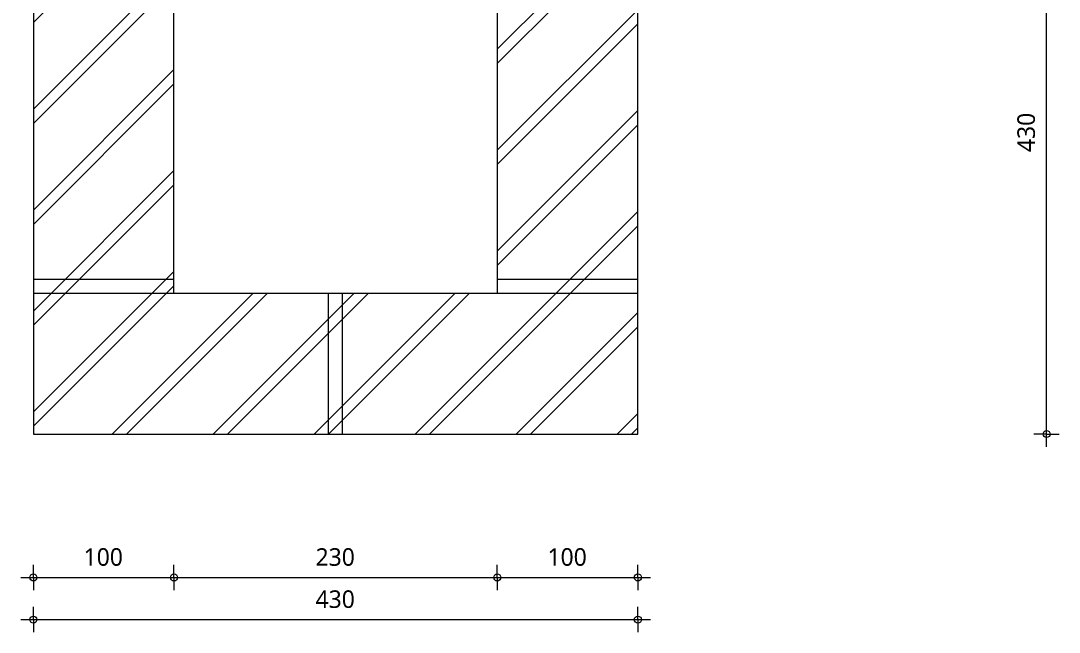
# Model space of a CAD drawing. Header units: millimetres. Extents: x -435 to 27166, y -19117 to 26500.
# Drawn here: x 2368 to 3106, y 21114 to 21549 of the extents above; entities that cross this region are included whole.
import ezdxf

# ---------------------------------------------------------------- set-up
doc = ezdxf.new("R2010")
doc.units = ezdxf.units.MM
for name, color, linetype, lineweight in [('A-ANNO-DIMS', 211, 'Continuous', 13), ('A-ANNO-DIMS-5', 211, 'Continuous', 13), ('A-DETL', 90, 'Continuous', 13), ('A-DETL-GENF', 92, 'Continuous', 18)]:
    doc.layers.add(name, color=color, linetype=linetype, lineweight=lineweight)
doc.styles.add('Segoe UI_3', font='segoeui.ttf', dxfattribs={"height": 12.5})
doc.dimstyles.new('2_5_mm', dxfattribs={"dimscale": 304.8, "dimtxt": 13.092049, "dimasz": 0.016404, "dimexe": 0.029528, "dimexo": 0.0625, "dimgap": 0.014764, "dimtad": 1, "dimdec": 0, "dimzin": 0, "dimdsep": 46, "dimtxsty": 'Segoe UI_3', "dimblk1": 'DOTBLANK', "dimblk2": 'DOTBLANK', "dimsah": 1, "dimcen": 0.09, "dimdle": 0.029528, "dimazin": 0, "dimtfac": 1, "dimtdec": 4, "dimtix": 1, "dimtmove": 0, "dimatfit": 3, "dimfxl": 0.029528, "dimfxlon": 1, "dimtvp": 1, "dimtfill": 1, "dimtolj": 1, "dimtzin": 0, "dimarcsym": 2})

# ---------------------------------------------------------------- blocks, each defined once
blk = doc.blocks.new('DIMBLOCK22-Details Appartement')
at = {"layer": 'A-ANNO-DIMS-5'}
for p, q in [((2376.54, 21123.25), (2376.54, 21132.25)), ((2806.54, 21123.25), (2806.54, 21132.25)), ((2367.54, 21123.25), (2815.54, 21123.25)), ((2376.54, 21123.25), (2376.54, 21114.25)), ((2806.54, 21123.25), (2806.54, 21114.25))]:
    blk.add_line(p, q, dxfattribs=at)
for centre in [(2376.54, 21123.25), (2806.54, 21123.25)]:
    blk.add_circle(centre, 2.5, dxfattribs=at)
at = {"layer": 'A-ANNO-DIMS-5', "color": 0, "insert": (2577.26, 21144.06), "char_height": 12.5, "width": 34.2774, "attachment_point": 1, "line_spacing_factor": 1.142579, "style": 'Segoe UI_3', "bg_fill": 3, "box_fill_scale": 1.25, "bg_fill_color": 9, "bg_fill_true_color": 13158600, "bg_fill_transparency": 0}
blk.add_mtext('430', dxfattribs=at)
blk = doc.blocks.new('_DotBlank')
at = {"color": 0, "linetype": 'ByBlock', "lineweight": -2}
blk.add_line((-0.5, 0), (-1, 0), dxfattribs=at)
blk.add_circle((0, 0), 0.5, dxfattribs=at)
blk = doc.blocks.new('DIMBLOCK25-Details Appartement')
at = {"layer": 'A-ANNO-DIMS-5'}
for p, q in [((2376.54, 21153.25), (2376.54, 21162.25)), ((2476.54, 21153.25), (2476.54, 21162.25)), ((2367.54, 21153.25), (2476.54, 21153.25)), ((2376.54, 21153.25), (2376.54, 21144.25)), ((2476.54, 21153.25), (2476.54, 21144.25))]:
    blk.add_line(p, q, dxfattribs=at)
for centre in [(2376.54, 21153.25), (2476.54, 21153.25)]:
    blk.add_circle(centre, 2.5, dxfattribs=at)
at = {"layer": 'A-ANNO-DIMS-5', "color": 0, "insert": (2412.26, 21174.06), "char_height": 12.5, "width": 34.2774, "attachment_point": 1, "line_spacing_factor": 1.142579, "style": 'Segoe UI_3', "bg_fill": 3, "box_fill_scale": 1.25, "bg_fill_color": 9, "bg_fill_true_color": 13158600, "bg_fill_transparency": 0}
blk.add_mtext('100', dxfattribs=at)
blk = doc.blocks.new('DIMBLOCK26-Details Appartement')
at = {"layer": 'A-ANNO-DIMS-5'}
for p, q in [((2476.54, 21153.25), (2476.54, 21162.25)), ((2706.54, 21153.25), (2706.54, 21162.25)), ((2476.54, 21153.25), (2706.54, 21153.25)), ((2476.54, 21153.25), (2476.54, 21144.25)), ((2706.54, 21153.25), (2706.54, 21144.25))]:
    blk.add_line(p, q, dxfattribs=at)
for centre in [(2476.54, 21153.25), (2706.54, 21153.25)]:
    blk.add_circle(centre, 2.5, dxfattribs=at)
at = {"layer": 'A-ANNO-DIMS-5', "color": 0, "insert": (2577.26, 21174.06), "char_height": 12.5, "width": 34.2774, "attachment_point": 1, "line_spacing_factor": 1.142579, "style": 'Segoe UI_3', "bg_fill": 3, "box_fill_scale": 1.25, "bg_fill_color": 9, "bg_fill_true_color": 13158600, "bg_fill_transparency": 0}
blk.add_mtext('230', dxfattribs=at)
blk = doc.blocks.new('DIMBLOCK27-Details Appartement')
at = {"layer": 'A-ANNO-DIMS-5'}
for p, q in [((2706.54, 21153.25), (2706.54, 21162.25)), ((2806.54, 21153.25), (2806.54, 21162.25)), ((2706.54, 21153.25), (2815.54, 21153.25)), ((2706.54, 21153.25), (2706.54, 21144.25)), ((2806.54, 21153.25), (2806.54, 21144.25))]:
    blk.add_line(p, q, dxfattribs=at)
for centre in [(2706.54, 21153.25), (2806.54, 21153.25)]:
    blk.add_circle(centre, 2.5, dxfattribs=at)
at = {"layer": 'A-ANNO-DIMS-5', "color": 0, "insert": (2742.26, 21174.06), "char_height": 12.5, "width": 34.2774, "attachment_point": 1, "line_spacing_factor": 1.142579, "style": 'Segoe UI_3', "bg_fill": 3, "box_fill_scale": 1.25, "bg_fill_color": 9, "bg_fill_true_color": 13158600, "bg_fill_transparency": 0}
blk.add_mtext('100', dxfattribs=at)
blk = doc.blocks.new('DIMBLOCK28-Details Appartement')
at = {"layer": 'A-ANNO-DIMS-5'}
for p, q in [((3097.31, 21685.28), (3088.31, 21685.28)), ((3097.31, 21246.28), (3097.31, 21685.28)), ((3097.31, 21685.28), (3106.31, 21685.28)), ((3097.31, 21255.28), (3088.31, 21255.28)), ((3097.31, 21255.28), (3106.31, 21255.28))]:
    blk.add_line(p, q, dxfattribs=at)
for centre in [(3097.31, 21685.28), (3097.31, 21255.28)]:
    blk.add_circle(centre, 2.5, dxfattribs=at)
at = {"layer": 'A-ANNO-DIMS-5', "color": 0, "insert": (3076.5, 21456), "char_height": 12.5, "width": 34.2774, "attachment_point": 1, "rotation": 90, "line_spacing_factor": 1.142579, "style": 'Segoe UI_3', "bg_fill": 3, "box_fill_scale": 1.25, "bg_fill_color": 9, "bg_fill_true_color": 13158600, "bg_fill_transparency": 0}
blk.add_mtext('430', dxfattribs=at)

msp = doc.modelspace()

# ---------------------------------------------------------------- hatches: boundary and pattern name
at = {"layer": 'A-DETL-GENF', "lineweight": 13}
h = msp.add_hatch(dxfattribs=at)
h.set_pattern_fill('FP_10', color=57, style=0, pattern_type=2)
h.set_pattern_definition([(45, (0, 0), (-35.92102, 35.92102), []), (45, (10.16, 0), (-35.92102, 35.92102), [])])
h.paths.add_polyline_path([(2376.54, 21255.28), (2806.54, 21255.28), (2806.54, 21685.28), (2706.54, 21685.28), (2706.54, 21355.28), (2476.54, 21355.28), (2476.54, 21685.28), (2376.54, 21685.28), (2376.54, 21406.33)])

# ---------------------------------------------------------------- linework, layer by layer
at = {"layer": 'A-DETL'}
for p, q in [((2376.54, 21685.28), (2376.54, 21255.28)), ((2476.54, 21355.28), (2476.54, 21685.28)), ((2706.54, 21685.28), (2706.54, 21355.28)), ((2806.54, 21255.28), (2806.54, 21685.28)), ((2476.54, 21365.28), (2376.31, 21365.28)), ((2806.54, 21365.28), (2706.54, 21365.28)), ((2476.54, 21355.28), (2376.31, 21355.28)), ((2706.54, 21355.28), (2476.54, 21355.28)), ((2586.54, 21255.28), (2586.54, 21355.28)), ((2596.54, 21255.28), (2596.54, 21355.28)), ((2806.54, 21355.28), (2706.54, 21355.28)), ((2376.54, 21255.28), (2806.54, 21255.28))]:
    msp.add_line(p, q, dxfattribs=at)

# ---------------------------------------------------------------- dimensions: what is measured, and where the dimension line sits
at = {"layer": 'A-ANNO-DIMS'}
dim = msp.add_linear_dim(base=(3097.31, 21685.28), p1=(3088.31, 21255.28), p2=(3088.31, 21685.28), angle=90, dimstyle='2_5_mm', override={"dimpost": '<>', "dimfxl": 429.999692}, dxfattribs=at)
dim.commit()
dim.dimension.update_dxf_attribs({"geometry": 'DIMBLOCK28-Details Appartement', "text_midpoint": (3086.35, 21470.28)})
dim = msp.add_linear_dim(base=(2806.54, 21123.25), p1=(2376.54, 21132.25), p2=(2806.54, 21132.25), dimstyle='2_5_mm', override={"dimpost": '<>', "dimfxl": 430}, dxfattribs=at)
dim.commit()
dim.dimension.update_dxf_attribs({"geometry": 'DIMBLOCK22-Details Appartement', "text_midpoint": (2591.54, 21134.21)})

# ---------------------------------------------------------------- next in the draw order: dimensions: what is measured, and where the dimension line sits
dim = msp.add_linear_dim(base=(2476.54, 21153.25), p1=(2376.54, 21162.25), p2=(2476.54, 21162.25), dimstyle='2_5_mm', override={"dimpost": '<>', "dimfxl": 100}, dxfattribs=at)
dim.commit()
dim.dimension.update_dxf_attribs({"geometry": 'DIMBLOCK25-Details Appartement', "text_midpoint": (2426.54, 21164.25)})

# ---------------------------------------------------------------- next in the draw order: dimensions: what is measured, and where the dimension line sits
dim = msp.add_linear_dim(base=(2706.54, 21153.25), p1=(2476.54, 21162.25), p2=(2706.54, 21162.25), dimstyle='2_5_mm', override={"dimpost": '<>', "dimfxl": 230}, dxfattribs=at)
dim.commit()
dim.dimension.update_dxf_attribs({"geometry": 'DIMBLOCK26-Details Appartement', "text_midpoint": (2591.54, 21164.21)})

# ---------------------------------------------------------------- next in the draw order: dimensions: what is measured, and where the dimension line sits
dim = msp.add_linear_dim(base=(2806.54, 21153.25), p1=(2706.54, 21162.25), p2=(2806.54, 21162.25), dimstyle='2_5_mm', override={"dimpost": '<>', "dimfxl": 100}, dxfattribs=at)
dim.commit()
dim.dimension.update_dxf_attribs({"geometry": 'DIMBLOCK27-Details Appartement', "text_midpoint": (2756.54, 21164.25)})

doc.saveas('drawing.dxf')
